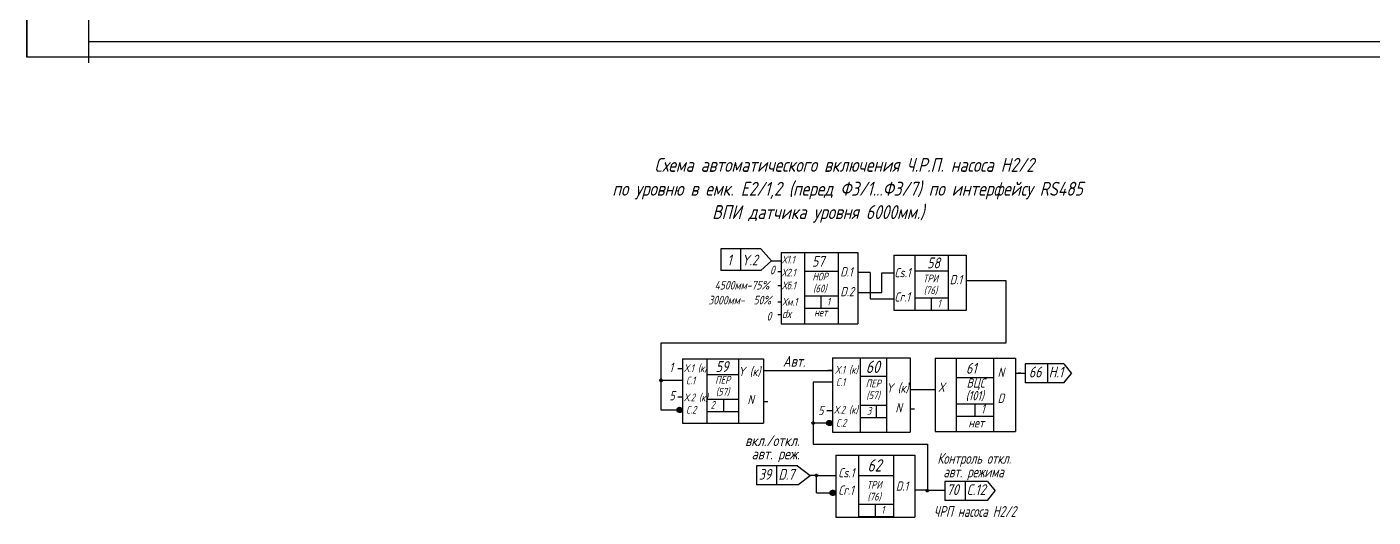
# Model space of a CAD drawing. Header units: millimetres. Extents: x -1319 to 706, y 709 to 3169.
# Drawn here: x -701.8 to -265.9, y 793.6 to 952.3 of the extents above; entities that cross this region are included whole.
import ezdxf

# ---------------------------------------------------------------- set-up
doc = ezdxf.new("R2010")
doc.units = ezdxf.units.MM
doc.layers.add('Текст', color=7, linetype='Continuous', lineweight=50)
doc.styles.add('GOST тип А', font='GOST_A.TTF', dxfattribs={"oblique": 15})
doc.styles.add('АСУТП', font='GOST_A.TTF', dxfattribs={"oblique": 15, "height": 2.5})

msp = doc.modelspace()

# ---------------------------------------------------------------- hatches: boundary and pattern name
h = msp.add_hatch(color=1)
edge = h.paths.add_edge_path()
edge.add_arc((-496.45, 837.86), 0.2, 0, 360)
for points in [[(-491.49, 828.34, 1), (-489.51, 828.34, 1)], [(-491.46, 828.3, 1), (-489.48, 828.3, 1)], [(-491.46, 828.3, 1), (-489.48, 828.3, 1)], [(-491.46, 828.3, 1), (-489.48, 828.3, 1)], [(-442.98, 824.09, 1), (-441, 824.09, 1)], [(-442.98, 824.09, 1), (-441, 824.09, 1)], [(-442.98, 824.09, 1), (-441, 824.09, 1)], [(-442.98, 824.09, 1), (-441, 824.09, 1)], [(-441.92, 801.46, 1), (-439.94, 801.46, 1)], [(-441.92, 801.46, 1), (-439.94, 801.46, 1)], [(-441.83, 801.51, 1), (-439.85, 801.51, 1)], [(-441.83, 801.51, 1), (-439.85, 801.51, 1)]]:
    msp.add_hatch(color=1).paths.add_polyline_path(points)
h = msp.add_hatch(color=1)
edge = h.paths.add_edge_path()
edge.add_arc((-446.11, 807.12), 0.2, 0, 360)

# ---------------------------------------------------------------- linework, layer by layer
at = {"color": 7}
for p, q in [((-701.8, 942.51), (-701.8, 1613.63)), ((-681.8, 947.51), (-681.8, 1608.63)), ((-681.8, 940.62), (-681.8, 1601.73)), ((292.4, 947.51), (-681.8, 947.51)), ((297.4, 942.51), (-701.8, 942.51)), ((-366.05, 843.2), (-363.6, 840.15)), ((-366.05, 837.11), (-363.6, 840.15))]:
    msp.add_line(p, q, dxfattribs=at)
msp.add_line((-701.8, 1613.63), (-701.8, 942.51))
at = {"color": 1}
for p, q in [((-464.19, 880.44), (-477.05, 880.44)), ((-477.05, 880.44), (-477.05, 873.49)), ((-470.76, 880.44), (-470.76, 873.49)), ((-464.19, 880.44), (-460.73, 876.56)), ((-464.19, 873.49), (-460.73, 876.56)), ((-460.73, 876.56), (-457.54, 876.56)), ((-449.98, 879.28), (-449.98, 856.13)), ((-439.11, 879.28), (-439.11, 856.13)), ((-414.24, 878.4), (-414.24, 860.62)), ((-403.5, 878.4), (-403.5, 860.62)), ((-464.19, 873.49), (-477.05, 873.49)), ((-457.54, 872.98), (-458.68, 872.98)), ((-449.98, 873.21), (-439.11, 873.21)), ((-428.77, 872.75), (-432.75, 872.75)), ((-428.77, 872.75), (-428.77, 864.24)), ((-424.93, 872.66), (-421.02, 872.66)), ((-424.93, 866.31), (-424.93, 872.66)), ((-414.24, 873.32), (-403.5, 873.32)), ((-457.54, 868.43), (-458.68, 868.43)), ((-384.67, 870.07), (-397.65, 870.07)), ((-384.67, 849.99), (-384.67, 870.07)), ((-457.54, 863.24), (-458.68, 863.24)), ((-449.98, 865.21), (-439.11, 865.21)), ((-444.75, 865.21), (-444.75, 861.21)), ((-432.75, 866.31), (-424.93, 866.31)), ((-428.77, 864.24), (-421.06, 864.24)), ((-414.24, 864.62), (-403.5, 864.62)), ((-408.94, 864.62), (-408.94, 860.62)), ((-457.54, 859.13), (-458.68, 859.13)), ((-449.98, 861.21), (-439.11, 861.21)), ((-414.24, 860.62), (-403.5, 860.62)), ((-496.45, 828.27), (-496.45, 849.99)), ((-496.45, 849.99), (-384.67, 849.99)), ((-489.49, 841.62), (-491, 841.62)), ((-481.64, 844.86), (-481.64, 823.97)), ((-471.4, 844.86), (-471.4, 823.97)), ((-432.02, 845.22), (-432.02, 821.1)), ((-423.46, 845.22), (-423.46, 821.1)), ((-400.84, 845.03), (-400.84, 821.27)), ((-388.84, 845.03), (-388.84, 821.27)), ((-366.05, 843.2), (-378.54, 843.2)), ((-366.05, 843.2), (-378.54, 843.2)), ((-378.54, 843.2), (-378.54, 837.11)), ((-371.35, 843.2), (-371.35, 837.11)), ((-489.49, 837.86), (-496.45, 837.86)), ((-481.64, 839.78), (-471.4, 839.78)), ((-463.32, 841.08), (-440.91, 841.08)), ((-440.91, 837.32), (-447.19, 837.32)), ((-447.19, 837.32), (-447.19, 817.27)), ((-440.91, 841.08), (-442.42, 841.08)), ((-432.02, 839.24), (-423.46, 839.24)), ((-400.84, 838.79), (-388.84, 838.79)), ((-381.69, 840.19), (-378.54, 840.19)), ((-380, 840.19), (-380.85, 840.19)), ((-366.05, 837.11), (-378.54, 837.11)), ((-415.78, 834.96), (-407.74, 834.96)), ((-489.49, 828.27), (-496.45, 828.27)), ((-489.49, 832.44), (-491, 832.44)), ((-489.49, 832.22), (-489.49, 832.22)), ((-489.49, 828.25), (-489.44, 828.25)), ((-489.49, 828.25), (-489.44, 828.25)), ((-489.49, 828.25), (-489.44, 828.25)), ((-489.49, 828.25), (-489.44, 828.25)), ((-481.64, 831.78), (-471.4, 831.78)), ((-476.28, 831.78), (-476.28, 827.78)), ((-463.32, 831.02), (-461.93, 831.02)), ((-432.02, 829.86), (-423.46, 829.86)), ((-426.82, 829.86), (-426.82, 825.86)), ((-415.78, 828.7), (-414.4, 828.7)), ((-400.84, 830.3), (-388.84, 830.3)), ((-394.84, 830.3), (-394.84, 826.3)), ((-481.64, 827.78), (-471.4, 827.78)), ((-440.91, 824.07), (-447.19, 824.07)), ((-445.18, 828.1), (-445.14, 828.1)), ((-445.18, 828.1), (-445.14, 828.1)), ((-442.78, 828.1), (-440.91, 828.1)), ((-441.02, 824.04), (-440.97, 824.04)), ((-441.02, 824.04), (-440.97, 824.04)), ((-441.02, 824.04), (-440.97, 824.04)), ((-441.02, 824.04), (-440.97, 824.04)), ((-432.02, 825.86), (-423.46, 825.86)), ((-400.84, 826.34), (-388.84, 826.34)), ((-447.19, 817.27), (-410.22, 817.27)), ((-410.22, 817.27), (-410.22, 802.36)), ((-432.48, 813.66), (-432.48, 793.62)), ((-421.17, 813.66), (-421.17, 793.62)), ((-452.3, 810.17), (-465.5, 810.17)), ((-465.5, 810.17), (-465.5, 804.08)), ((-452.3, 810.17), (-465.5, 810.17)), ((-452.17, 810.17), (-465.37, 810.17)), ((-452.17, 810.17), (-465.37, 810.17)), ((-459.02, 810.19), (-459.02, 804.11)), ((-452.3, 810.17), (-448.18, 807.13)), ((-452.17, 804.08), (-448.18, 807.13)), ((-446.07, 807.13), (-448.18, 807.13)), ((-446.07, 807.09), (-439.81, 807.09)), ((-446.07, 801.46), (-446.07, 807.09)), ((-432.48, 807.1), (-421.17, 807.1)), ((-452.3, 804.08), (-465.5, 804.08)), ((-452.17, 804.08), (-465.37, 804.08)), ((-410.22, 802.36), (-414.36, 802.36)), ((-410.22, 802.36), (-404.55, 802.36)), ((-390.72, 805.11), (-404.55, 805.11)), ((-390.72, 805.11), (-404.55, 805.11)), ((-404.55, 805.11), (-404.55, 799.02)), ((-404.55, 805.11), (-404.55, 799.02)), ((-397.99, 805.11), (-397.99, 799.02)), ((-390.72, 805.11), (-388.27, 802.07)), ((-446.07, 801.46), (-439.81, 801.46)), ((-439.95, 801.41), (-439.9, 801.41)), ((-439.95, 801.41), (-439.9, 801.41)), ((-439.86, 801.46), (-439.81, 801.46)), ((-439.86, 801.46), (-439.81, 801.46)), ((-432.48, 797.8), (-421.17, 797.8)), ((-427.17, 797.8), (-427.17, 793.8)), ((-390.72, 799.02), (-404.55, 799.02)), ((-390.72, 799.02), (-388.27, 802.07)), ((-432.48, 793.8), (-421.17, 793.8))]:
    msp.add_line(p, q, dxfattribs=at)
at = {"color": 1, "lineweight": 30}
for p, q in [((-457.54, 879.28), (-432.75, 879.28)), ((-457.54, 879.28), (-457.54, 856.13)), ((-432.75, 879.28), (-432.75, 856.13)), ((-421.06, 878.4), (-397.65, 878.4)), ((-421.06, 878.4), (-421.06, 860.62)), ((-397.65, 878.4), (-397.65, 860.62)), ((-421.06, 860.62), (-397.65, 860.62)), ((-457.54, 856.13), (-432.75, 856.13)), ((-489.49, 844.86), (-463.32, 844.86)), ((-489.49, 844.86), (-489.49, 823.97)), ((-463.32, 844.86), (-463.32, 823.97)), ((-440.91, 845.22), (-415.78, 845.22)), ((-440.91, 845.22), (-440.91, 821.1)), ((-415.78, 845.22), (-415.78, 821.1)), ((-407.74, 845.03), (-381.69, 845.03)), ((-407.74, 845.03), (-407.74, 821.27)), ((-381.69, 845.03), (-381.69, 821.27)), ((-489.49, 823.97), (-463.32, 823.97)), ((-440.91, 821.1), (-415.78, 821.1)), ((-407.74, 821.27), (-381.69, 821.27)), ((-439.86, 813.66), (-414.25, 813.66)), ((-439.86, 813.66), (-439.86, 793.62)), ((-414.25, 813.66), (-414.25, 793.62)), ((-439.86, 793.62), (-414.25, 793.62))]:
    msp.add_line(p, q, dxfattribs=at)
at = {"color": 1, "lineweight": 60}
for centre in [(-496.45, 837.86), (-447.19, 824.07), (-446.11, 807.12), (-410.22, 802.16)]:
    msp.add_circle(centre, 0.2, dxfattribs=at)
at = {"color": 1, "lineweight": 30}
for centre in [(-490.5, 828.3), (-490.5, 828.3), (-490.5, 828.3), (-490.5, 828.3), (-490.5, 828.3), (-490.5, 828.3), (-490.32, 828.27), (-490.32, 828.27), (-490.32, 828.27), (-490.32, 828.27), (-442.02, 824.09), (-442.02, 824.09), (-442.02, 824.09), (-442.02, 824.09), (-442.02, 824.09), (-442.02, 824.09), (-441.84, 824.05), (-441.84, 824.05), (-441.84, 824.05), (-441.84, 824.05), (-440.96, 801.46), (-440.96, 801.46), (-440.96, 801.46), (-440.87, 801.51), (-440.87, 801.51), (-440.87, 801.51), (-440.78, 801.43), (-440.78, 801.43), (-440.69, 801.47), (-440.69, 801.47)]:
    msp.add_circle(centre, 0.825, dxfattribs=at)

# ---------------------------------------------------------------- texts
at = {"color": 1, "style": 'АСУТП', "oblique": 15}
for s, height, p in [('D.2', 3, (-438.42, 865.11)), ('1', 2.5, (-442.75, 862.12)), ('dх', 2.8, (-457.34, 858.05)), ('нет', 2.5, (-446.88, 858.63))]:
    msp.add_text(s, height=height, dxfattribs=at).set_placement(p)
at = {"layer": 'Текст', "color": 7, "lineweight": 15, "style": 'GOST тип А', "oblique": 15}
for s, p in [('Cхема автоматического включения Ч.Р.П. насоса Н2/2 ', (-498.7, 905.38)), ('по уровню в емк. Е2/1,2 (перед Ф3/1...Ф3/7) по интерфейсу RS485 ', (-512.24, 897.65)), ('ВПИ датчика уровня 6000мм.) ', (-479.9, 890.1))]:
    msp.add_text(s, height=4.5, dxfattribs=at).set_placement(p)
at = {"layer": 'Текст', "color": 1, "lineweight": 15, "style": 'GOST тип А', "oblique": 15}
for s, height, p in [('1', 3.5, (-475.03, 875.1)), ('Y.2', 3.456, (-470.36, 875.1)), ('58', 3.5, (-410.31, 874.15)), ('Сs.1', 3, (-420.85, 871.25)), ('ТРИ', 2.5, (-411.61, 869.63)), ('D.1', 3, (-403, 868.99)), ('(76)', 2.5, (-411.4, 865.79)), ('Сr.1', 3, (-420.85, 863.39)), ('1', 2.5, (-406.94, 861.53)), ('Авт.', 3.5, (-457.03, 842.29)), ('1', 3, (-493.78, 840.59)), ('Х.1 (к) ', 2.5, (-489.01, 840.6)), ('59', 3.5, (-478.78, 840.6)), ('Y (к)', 3, (-471.47, 839.27)), ('Х.1 (к) ', 2.5, (-440.05, 840.07)), ('60', 4, (-430.17, 840.26)), ('61', 3.5, (-397.72, 840.05)), ('N', 3, (-387.47, 838.96)), ('66', 3.5, (-377.35, 838.84)), ('H.1', 3.5, (-370.91, 838.84)), ('С.1', 2.5, (-488.37, 836.6)), ('ПЕР', 2.5, (-478.95, 836.78)), ('С.1', 2.5, (-439.79, 836.07)), ('ПЕР', 2.5, (-430.19, 835.64)), ('Y (к)', 3, (-423.54, 833.92)), ('Х', 3, (-406.62, 834.12)), ('ВЦС', 3, (-397.51, 835.51)), ('5', 3, (-493.78, 831.41)), ('Х.2 (к) ', 2.5, (-489.01, 831.1)), ('(57)', 2.5, (-478.74, 832.95)), ('N', 3, (-468.51, 830.16)), ('(57)', 2.5, (-429.99, 831.8)), ('(101)', 3, (-397.8, 831.43)), ('D', 3, (-387.47, 830.59)), ('С.2', 2.5, (-488.37, 827.1)), ('2', 2.5, (-480.43, 828.68)), ('5', 3, (-445.61, 826.63)), ('Х.2 (к) ', 2.5, (-440.43, 827.12)), ('3', 2.5, (-429.8, 826.77)), ('N', 3, (-420.58, 827.52)), ('1', 3, (-392.84, 827.21)), ('С.2', 2.5, (-439.79, 822.9)), ('нет', 3, (-396.97, 822.63)), ('вкл./откл.', 3.5, (-469.23, 816.62)), ('авт. реж.', 3.5, (-467.14, 812.31)), ('62', 4, (-429.62, 808.36)), ('39', 3.456, (-464.82, 805.73)), ('D.7', 3.456, (-458.46, 805.73)), ('Сs.1', 3, (-439.04, 806.47)), ('Сr.1', 3, (-439.04, 800.84)), ('ТРИ', 2.5, (-429.84, 802.81)), ('D.1', 3, (-420.43, 802.17)), ('70', 3.5, (-403.99, 800.75)), ('C.12', 3.5, (-397.55, 800.75)), ('(76)', 2.5, (-429.64, 798.97)), ('1', 2.5, (-425.17, 794.71))]:
    msp.add_text(s, height=height, dxfattribs=at).set_placement(p)
at = {"layer": 'Текст', "color": 1, "style": 'GOST тип А', "oblique": 15}
for s, height, p in [('Х1.1', 2.5, (-457.34, 875.71)), ('57', 3.5, (-447.61, 874.65)), ('0', 2.8, (-461.19, 872.2)), ('Х2.1', 2.5, (-457.41, 871.5)), ('HОР', 2.5, (-447.42, 870.22)), ('D.1', 3, (-438.44, 871.52)), ('4500мм-75%%%', 2.8, (-479.12, 867.28)), ('Хб.1', 2.5, (-457.31, 867.34)), ('(60)', 2.5, (-447.21, 866.39)), ('3000мм-  50%%%', 2.8, (-481.14, 862.46)), ('Хм.1', 2.5, (-457.25, 862.06)), ('0', 2.8, (-462.27, 857.23))]:
    msp.add_text(s, height=height, dxfattribs=at).set_placement(p)
at = {"layer": 'Текст', "color": 1, "lineweight": 15, "style": 'GOST тип А', "oblique": 15, "width": 0.9}
for s, p in [('Контроль откл.  ', (-406.98, 810.86)), ('авт. режима ', (-405.04, 806.48)), ('ЧРП насоса Н2/2', (-408.18, 793.68))]:
    msp.add_text(s, height=3.5, dxfattribs=at).set_placement(p)

doc.saveas('drawing.dxf')
